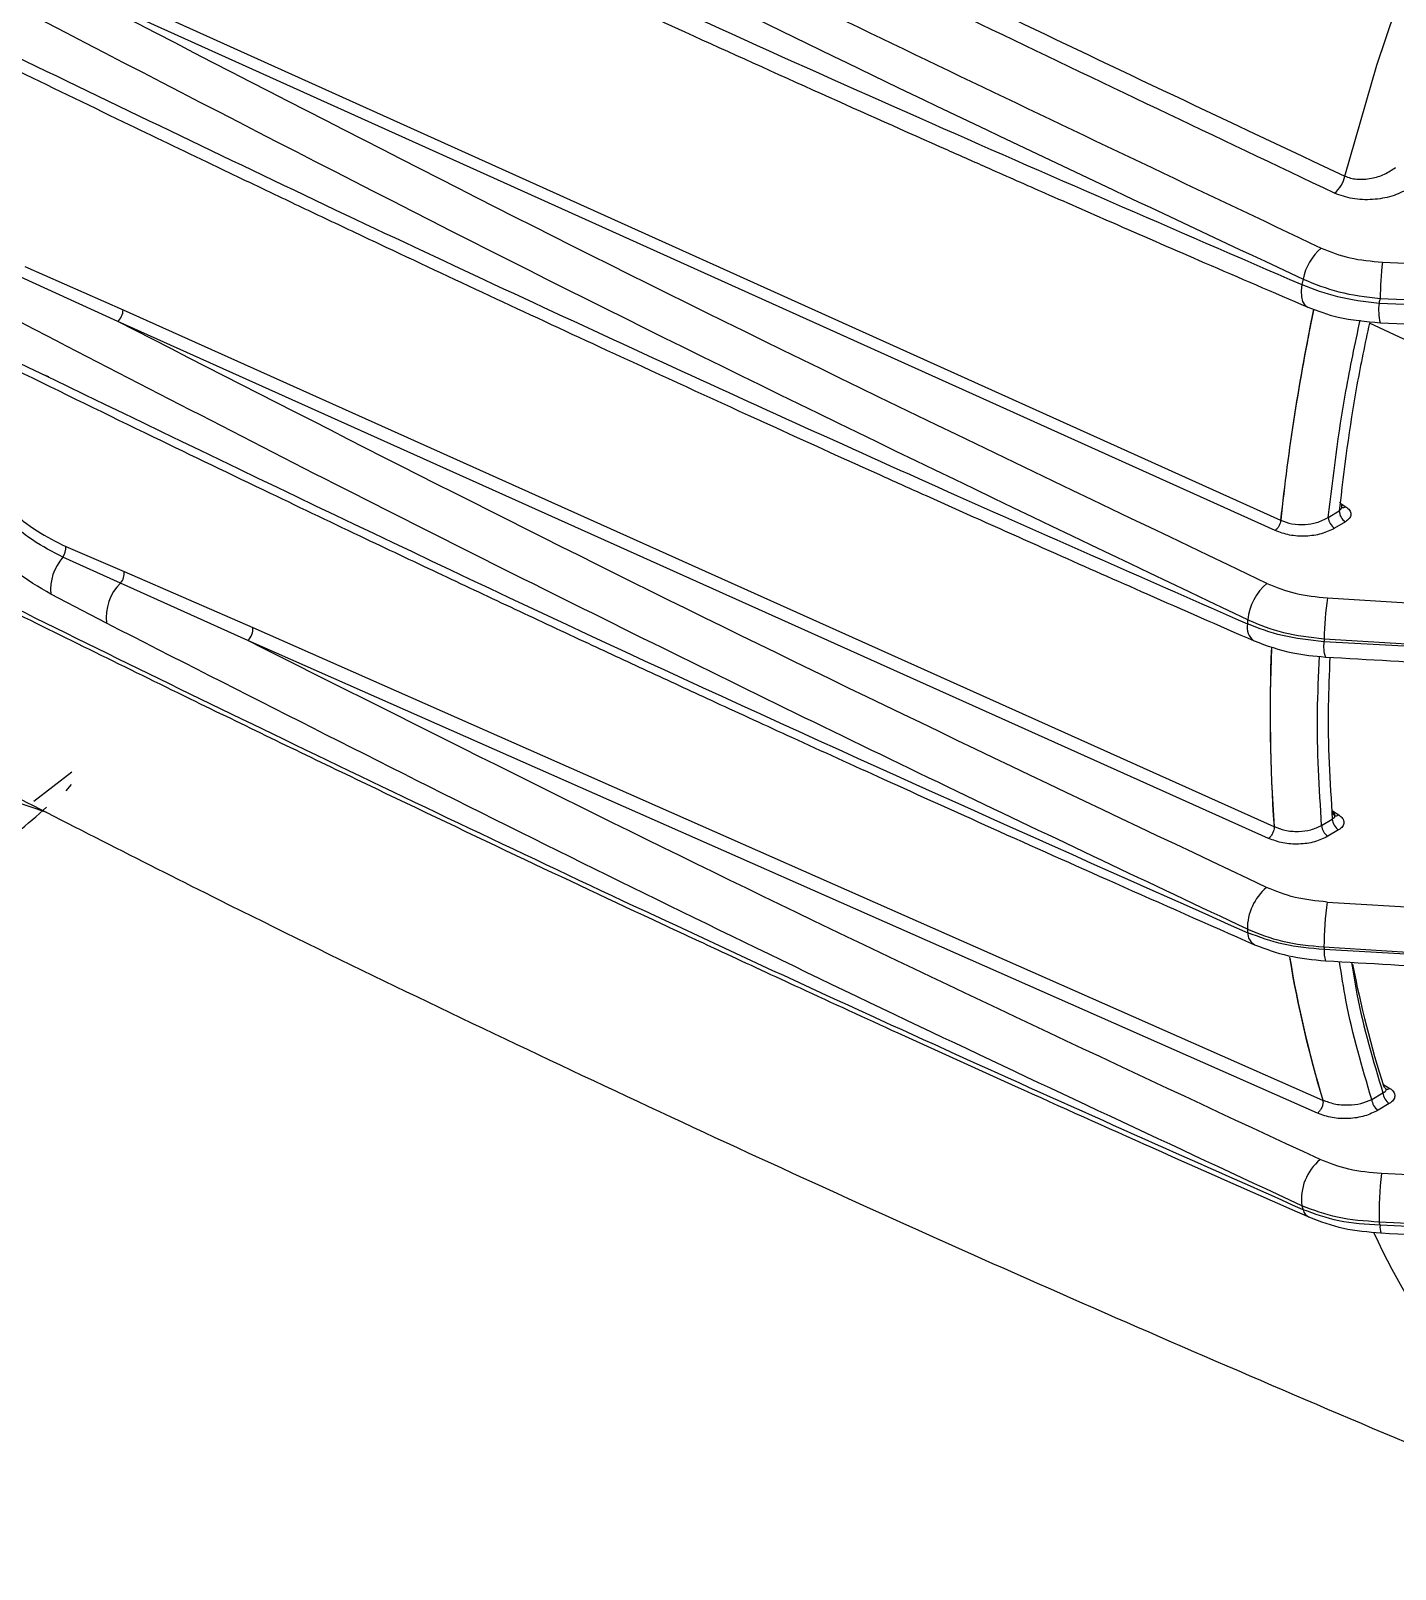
# Model space of a CAD drawing. Extents: x 8 to 113, y 0 to 87.
# Drawn here: x 79.56 to 81.853, y 2.984 to 5.571 of the extents above; entities that cross this region are included whole.
import ezdxf

# ---------------------------------------------------------------- set-up
doc = ezdxf.new("R2010")
doc.units = 0
doc.header["$MEASUREMENT"] = 0
doc.layers.add('OBJECT', color=7, linetype='CONTINUOUS')

msp = doc.modelspace()

# ---------------------------------------------------------------- linework, layer by layer
at = {"layer": 'OBJECT'}
for p, q in [((79.5902, 5.6826), (81.6607, 4.748)), ((81.6518, 4.7307), (79.5812, 5.6653)), ((81.832, 5.1821), (82.8263, 5.1399)), ((79.7061, 5.0823), (79.5433, 5.1569)), ((79.5502, 5.1748), (79.7151, 5.1019)), ((79.7151, 5.1019), (81.6497, 4.2328)), ((81.8262, 5.1132), (82.8209, 5.075)), ((81.828, 5.1207), (82.8231, 5.0815)), ((81.6407, 4.2129), (79.7061, 5.0823)), ((82.8034, 4.615), (81.81, 5.0795)), ((79.5812, 4.993), (79.5863, 4.9909)), ((79.5902, 4.989), (79.583, 4.992)), ((81.741, 4.7527), (81.7592, 4.7636)), ((81.7626, 4.7756), (81.7705, 4.7707)), ((81.763, 4.7703), (81.7638, 4.7708)), ((81.7698, 4.7454), (81.7516, 4.7345)), ((79.7109, 4.6424), (79.6138, 4.6859)), ((79.6188, 4.7039), (79.7169, 4.6618)), ((79.7169, 4.6618), (79.9333, 4.5676)), ((79.9246, 4.5458), (79.7109, 4.6424)), ((79.687, 4.5749), (79.5936, 4.6236)), ((81.7394, 4.6173), (82.7082, 4.5582)), ((79.9333, 4.5676), (81.7315, 3.7729)), ((81.7229, 3.7508), (79.9246, 4.5458)), ((82.7029, 4.4897), (81.7337, 4.5437)), ((81.7341, 4.5485), (82.703, 4.4903)), ((79.6287, 4.3242), (79.5648, 4.2751)), ((79.4516, 4.3025), (79.5863, 4.257)), ((79.6195, 4.2931), (79.6283, 4.3034)), ((81.7297, 4.2347), (81.7477, 4.2455)), ((81.7478, 4.2592), (81.7587, 4.2524)), ((81.6497, 4.2328), (81.6497, 4.2319)), ((81.65, 4.2317), (81.65, 4.2327)), ((81.7583, 4.2273), (81.7403, 4.2165)), ((81.739, 4.1058), (82.7082, 4.0469)), ((81.7337, 4.0303), (82.7029, 3.9706)), ((82.703, 3.97), (81.7341, 4.0259)), ((81.814, 3.7739), (81.8328, 3.7851)), ((81.8328, 3.7997), (81.8445, 3.7925)), ((81.7315, 3.7729), (81.7319, 3.7698)), ((81.7321, 3.7697), (81.7318, 3.7728)), ((81.8434, 3.7669), (81.8246, 3.7557)), ((82.8243, 3.605), (81.8304, 3.6492)), ((82.8209, 3.5214), (81.8262, 3.5676)), ((82.8229, 3.5171), (81.828, 3.5622))]:
    msp.add_line(p, q, dxfattribs=at)
at = {"layer": 'OBJECT', "flags": 128}
for points in [[(81.7689, 5.3267), (81.8226, 5.5132), (81.8854, 5.7002), (81.9569, 5.887), (82.0368, 6.0728), (82.1247, 6.2565), (82.2203, 6.4374), (82.3231, 6.6147), (82.4327, 6.7875), (82.5484, 6.955), (82.6698, 7.1165), (82.7963, 7.2711), (82.9273, 7.4182), (83.0622, 7.5571), (83.2005, 7.6872), (83.3413, 7.8077), (83.4842, 7.9183), (83.6284, 8.0183)], [(81.6964, 5.1444), (81.6952, 5.1336), (81.6957, 5.1239), (81.6978, 5.1158), (81.7016, 5.1098), (81.7066, 5.1062)], [(81.748, 4.2575), (81.7483, 4.2554), (81.749, 4.2537), (81.75, 4.2524), (81.7513, 4.2514), (81.7529, 4.251), (81.7548, 4.251), (81.7567, 4.2515), (81.7587, 4.2524)]]:
    msp.add_lwpolyline(points, dxfattribs=at)
at = {"layer": 'OBJECT'}
for centre, radius, start, end in [((81.7173, 5.3383), 0.0529, 310.4879, 347.4178), ((81.7897, 5.135), 0.0931, 130.5997, 168.5395), ((82.4468, 5.1112), 0.6188, 173.4275, 179.1221), ((85.9063, 4.1585), 4.3238, 166.6967, 166.8202), ((79.6883, 5.1023), 0.0268, 311.6109, 359.1372), ((85.3402, 4.3547), 3.7004, 168.3334, 173.8984), ((85.3111, 4.3592), 3.6708, 168.3367, 173.9205), ((81.9163, 5.1016), 0.0908, 172.6491, 193.7246), ((86.1188, 4.0938), 4.4119, 166.5399, 166.6398), ((81.7827, 4.7651), 0.0235, 183.6817, 236.9096), ((81.7658, 4.7773), 0.00808, 252.0253, 305.3355), ((81.7644, 4.7542), 0.0235, 183.6828, 236.9085), ((79.6748, 4.6317), 0.0815, 138.3373, 185.7076), ((79.5937, 4.7012), 0.0252, 322.8439, 6.2674), ((79.6916, 4.6591), 0.0255, 319.2015, 6.2329), ((79.7689, 4.5839), 0.0824, 134.7607, 186.2275), ((81.6983, 4.5709), 0.0933, 130.4406, 174.1639), ((82.2462, 4.5434), 0.5121, 171.7017, 179.4221), ((85.034, 4.2925), 3.4405, 175.2008, 175.3118), ((79.9075, 4.5653), 0.0259, 311.3114, 5.1185), ((81.6321, 4.5679), 0.0278, 167.9056, 235.2657), ((84.4293, 4.4248), 2.7862, 177.7374, 183.9521), ((84.4007, 4.4242), 2.7574, 177.7424, 183.9838), ((81.7834, 4.5353), 0.0504, 170.4551, 200.1176), ((85.4348, 4.2349), 3.714, 175.1565, 175.2318), ((81.7712, 4.247), 0.0235, 183.683, 236.9102), ((81.6416, 4.2138), 0.0207, 66.1647, 66.8937), ((81.7531, 4.2362), 0.0235, 183.6828, 236.9085), ((81.6961, 4.0607), 0.0912, 130.2231, 180.263), ((82.2478, 4.0319), 0.5141, 171.7316, 180.1766), ((84.1243, 4.2885), 2.5297, 185.1751, 185.3118), ((81.6279, 4.0536), 0.0224, 178.308, 239.903), ((83.5908, 4.3317), 1.9414, 189.4497, 196.7269), ((83.5902, 4.3314), 1.9405, 189.4958, 196.7279), ((84.4857, 4.2843), 2.7638, 185.2739, 185.3654), ((81.7745, 4.0213), 0.0407, 173.4755, 200.6368), ((83.5679, 4.346), 1.8191, 190.9266, 197.626), ((81.8562, 3.7866), 0.0235, 183.6835, 236.9091), ((81.8398, 3.7993), 0.00829, 254.2984, 304.8344), ((81.7276, 3.7631), 0.0106, 66.9236, 68.3294), ((81.8375, 3.7754), 0.0235, 183.6824, 236.9115), ((81.783, 3.6058), 0.0872, 129.7553, 186.9832), ((82.4605, 3.5764), 0.6343, 173.4086, 180.79), ((83.3784, 4.1349), 1.7665, 197.792, 198.0173), ((81.716, 3.5923), 0.0179, 192.0367, 247.0549), ((82.8879, 4.0436), 1.1789, 204.761, 231.4044), ((83.568, 4.1376), 1.8326, 198.121, 198.2994), ((81.8554, 3.5591), 0.0276, 173.6194, 200.9502)]:
    msp.add_arc(centre, radius, start, end, dxfattribs=at)
for points, knots in [([(78.3515, 7.0848), (78.5248, 6.9874), (78.883, 6.7861), (79.4342, 6.489), (80.011, 6.1869), (80.5964, 5.8907), (81.1848, 5.6019), (81.5765, 5.4173), (81.7689, 5.3267)], [0, 0, 0, 0, 0.1582539, 0.327068, 0.4937068, 0.6683778, 0.8371406, 1, 1, 1, 1]), ([(81.7516, 5.298), (81.3546, 5.4869), (80.5599, 5.8651), (79.4262, 6.4486), (78.7029, 6.851), (78.3515, 7.0464)], [0, 0, 0, 0, 0.339225, 0.679039, 1, 1, 1, 1]), ([(78.3515, 6.9367), (78.6789, 6.7548), (79.3862, 6.3618), (80.5119, 5.7837), (81.3236, 5.3983), (81.7292, 5.2056)], [0, 0, 0, 0, 0.301353, 0.650905, 1, 1, 1, 1]), ([(78.3513, 6.8647), (78.5563, 6.7506), (78.9787, 6.5157), (79.636, 6.1672), (80.3194, 5.8176), (81.0073, 5.4783), (81.4712, 5.2603), (81.6985, 5.1535)], [0, 0, 0, 0, 0.190703, 0.392819, 0.598206, 0.803133, 1, 1, 1, 1]), ([(79.687, 6.0555), (79.9184, 5.9458), (80.3691, 5.7323), (81.0396, 5.4289), (81.4816, 5.2374), (81.6964, 5.1444)], [0, 0, 0, 0, 0.351668, 0.685, 1, 1, 1, 1]), ([(79.6976, 6.0188), (79.7577, 5.9901), (79.8655, 5.9384), (80.0094, 5.8704), (80.1218, 5.8175), (80.2154, 5.7738), (80.3918, 5.6917), (80.616, 5.5887), (80.8824, 5.4682), (81.0529, 5.392), (81.1786, 5.3363), (81.2736, 5.2944), (81.3945, 5.2414), (81.5415, 5.1773), (81.6487, 5.1312), (81.7066, 5.1063)], [0, 0, 0, 0, 0.091689, 0.164516, 0.218484, 0.261787, 0.305981, 0.484382, 0.598114, 0.703056, 0.737321, 0.783987, 0.843319, 0.915322, 1, 1, 1, 1]), ([(81.6378, 4.6419), (81.2893, 4.8084), (80.5923, 5.1413), (79.9182, 5.4906), (79.5812, 5.6653)], [0, 0, 0, 0, 0.500069, 1, 1, 1, 1]), ([(81.6055, 4.5804), (81.2549, 4.7479), (80.5488, 5.0853), (79.8662, 5.4395), (79.5226, 5.6178)], [0, 0, 0, 0, 0.49662, 1, 1, 1, 1]), ([(79.5164, 5.537), (79.701, 5.4478), (80.061, 5.2738), (80.5954, 5.0251), (81.1065, 4.7928), (81.442, 4.6453), (81.605, 4.5737)], [0, 0, 0, 0, 0.27038, 0.527173, 0.77038, 1, 1, 1, 1]), ([(79.5279, 5.5091), (79.5904, 5.4787), (79.7024, 5.4242), (79.852, 5.3524), (79.9688, 5.2966), (80.0661, 5.2504), (80.2494, 5.1637), (80.4825, 5.0549), (80.7595, 4.9276), (80.9367, 4.8471), (81.0674, 4.7882), (81.1662, 4.7439), (81.2919, 4.6879), (81.4447, 4.6202), (81.5561, 4.5714), (81.6163, 4.5451)], [0, 0, 0, 0, 0.09169, 0.164516, 0.218483, 0.261785, 0.30598, 0.48438, 0.598112, 0.703053, 0.737319, 0.783987, 0.84332, 0.915323, 1, 1, 1, 1]), ([(81.7689, 5.3267), (81.772, 5.3256), (81.7781, 5.3232), (81.7891, 5.3215), (81.801, 5.3213), (81.817, 5.3233), (81.8362, 5.3293), (81.8481, 5.3373), (81.854, 5.3413)], [0, 0, 0, 0, 0.1169065, 0.238658, 0.3663335, 0.5008519, 0.7502482, 1, 1, 1, 1]), ([(81.8753, 5.3049), (81.8666, 5.3006), (81.849, 5.2919), (81.8157, 5.2864), (81.7808, 5.2874), (81.7614, 5.2945), (81.7516, 5.298)], [0, 0, 0, 0, 0.250172, 0.500067, 0.749913, 1, 1, 1, 1]), ([(81.7292, 5.2056), (81.7448, 5.1995), (81.7761, 5.1871), (81.8134, 5.1837), (81.832, 5.1821)], [0, 0, 0, 0, 0.498504, 1, 1, 1, 1]), ([(81.6985, 5.1535), (81.718, 5.1455), (81.7574, 5.1295), (81.8043, 5.1237), (81.828, 5.1207)], [0, 0, 0, 0, 0.493197, 1, 1, 1, 1]), ([(81.6964, 5.1444), (81.7158, 5.1369), (81.7554, 5.1218), (81.8024, 5.1161), (81.8262, 5.1132)], [0, 0, 0, 0, 0.490951, 1, 1, 1, 1]), ([(81.7066, 5.1063), (81.7231, 5.1001), (81.7606, 5.0861), (81.8039, 5.0822), (81.8281, 5.0801)], [0, 0, 0, 0, 0.443299, 1, 1, 1, 1]), ([(81.605, 4.0603), (81.442, 4.1372), (81.1065, 4.2957), (80.5954, 4.5452), (80.061, 4.8123), (79.701, 4.9991), (79.5164, 5.0949)], [0, 0, 0, 0, 0.22962, 0.472827, 0.72962, 1, 1, 1, 1]), ([(81.6373, 4.1303), (81.3106, 4.2853), (80.6569, 4.5954), (80.0232, 4.9199), (79.7061, 5.0823)], [0, 0, 0, 0, 0.499771, 1, 1, 1, 1]), ([(81.741, 4.7527), (81.7494, 4.823), (81.7624, 4.932), (81.7861, 5.0446), (81.7946, 5.0846)], [0, 0, 0, 0, 0.644548, 1, 1, 1, 1]), ([(81.81, 5.0795), (81.8027, 5.0448), (81.78, 4.9376), (81.7676, 4.8338), (81.7592, 4.7636)], [0, 0, 0, 0, 0.323975, 1, 1, 1, 1]), ([(81.8281, 5.0801), (81.978, 5.0734), (82.3093, 5.0586), (82.6409, 5.0459), (82.8224, 5.0389)], [0, 0, 0, 0, 0.452485, 1, 1, 1, 1]), ([(79.5936, 4.6236), (79.5736, 4.6356), (79.5336, 4.6594), (79.4749, 4.7113), (79.4236, 4.7698), (79.3833, 4.8323), (79.3574, 4.8941), (79.3485, 4.9505), (79.3565, 4.9984), (79.376, 5.0178), (79.3858, 5.0275)], [0, 0, 0, 0, 0.125399, 0.250033, 0.374938, 0.500007, 0.625107, 0.75017, 0.875155, 1, 1, 1, 1]), ([(79.5226, 5.0213), (79.8662, 4.8551), (80.5488, 4.525), (81.2549, 4.2105), (81.6055, 4.0543)], [0, 0, 0, 0, 0.50338, 1, 1, 1, 1]), ([(79.6138, 4.6859), (79.5968, 4.6948), (79.5628, 4.7126), (79.5131, 4.7528), (79.4697, 4.7988), (79.4356, 4.8485), (79.4136, 4.8983), (79.4063, 4.9442), (79.4136, 4.9834), (79.4308, 4.9994), (79.4394, 5.0073)], [0, 0, 0, 0, 0.1259449, 0.2510612, 0.3759101, 0.5005463, 0.6251221, 0.7498254, 0.8747778, 1, 1, 1, 1]), ([(79.4537, 5.0021), (79.4455, 4.9947), (79.429, 4.9798), (79.4219, 4.943), (79.4288, 4.9), (79.4496, 4.8534), (79.4821, 4.8072), (79.5234, 4.7647), (79.5706, 4.7279), (79.6027, 4.7119), (79.6188, 4.7039)], [0, 0, 0, 0, 0.124851, 0.24967, 0.374508, 0.499432, 0.624474, 0.749587, 0.874619, 1, 1, 1, 1]), ([(79.5339, 5.0014), (79.6111, 4.9637), (79.7533, 4.8941), (79.95, 4.7995), (80.1119, 4.7221), (80.2492, 4.6571), (80.3737, 4.5985), (80.4908, 4.5438), (80.6031, 4.4916), (80.7171, 4.4389), (80.8473, 4.3791), (81.002, 4.3086), (81.1829, 4.2269), (81.3905, 4.134), (81.5384, 4.0688), (81.6167, 4.0342)], [0, 0, 0, 0, 0.113555, 0.209388, 0.287504, 0.349517, 0.408662, 0.467872, 0.518677, 0.570329, 0.631749, 0.705423, 0.791353, 0.889543, 1, 1, 1, 1]), ([(78.861, 4.9325), (78.8671, 4.9293), (78.9093, 4.9076), (78.9877, 4.8674), (79.097, 4.8117), (79.2739, 4.722), (79.52, 4.5988), (79.82, 4.4512), (80.1052, 4.3132), (80.3667, 4.1884), (80.572, 4.0919), (80.7316, 4.0176), (80.8636, 3.9564), (81.0279, 3.881), (81.2251, 3.7914), (81.4554, 3.6879), (81.6209, 3.6147), (81.7091, 3.5758)], [0, 0, 0, 0, 0.0066599, 0.0459981, 0.0852811, 0.1251909, 0.2373953, 0.3500302, 0.4455979, 0.5397348, 0.6256005, 0.6605533, 0.7062608, 0.7630511, 0.8309309, 0.9099099, 1, 1, 1, 1]), ([(81.6985, 3.5885), (81.5096, 3.6725), (81.1254, 3.8432), (80.5484, 4.1098), (79.9747, 4.383), (79.4104, 4.6599), (79.0463, 4.8457), (78.864, 4.9387)], [0, 0, 0, 0, 0.194303, 0.395253, 0.602856, 0.80128, 1, 1, 1, 1]), ([(81.7592, 4.7636), (81.7601, 4.7643), (81.7617, 4.7658), (81.7633, 4.7682), (81.7636, 4.7699), (81.7638, 4.7708)], [0, 0, 0, 0, 0.365005, 0.66223, 1, 1, 1, 1]), ([(81.7638, 4.7708), (81.7638, 4.771), (81.7641, 4.7718), (81.7637, 4.7734), (81.7628, 4.776), (81.761, 4.7775), (81.7598, 4.7784)], [0, 0, 0, 0, 0.047233, 0.303289, 0.547406, 1, 1, 1, 1]), ([(81.7705, 4.7707), (81.7729, 4.7688), (81.7777, 4.7651), (81.7795, 4.758), (81.7772, 4.7509), (81.7723, 4.7473), (81.7698, 4.7454)], [0, 0, 0, 0, 0.249985, 0.4998, 0.749159, 1, 1, 1, 1]), ([(81.6609, 4.7479), (81.6607, 4.7464), (81.6601, 4.7432), (81.658, 4.7381), (81.655, 4.7336), (81.6528, 4.7317), (81.6518, 4.7307)], [0, 0, 0, 0, 0.241915, 0.500004, 0.758081, 1, 1, 1, 1]), ([(81.6609, 4.7479), (81.667, 4.7457), (81.6795, 4.741), (81.7012, 4.7401), (81.7231, 4.7435), (81.7347, 4.7494), (81.741, 4.7527)], [0, 0, 0, 0, 0.244677, 0.500062, 0.724507, 1, 1, 1, 1]), ([(81.7516, 4.7345), (81.7445, 4.7311), (81.7302, 4.7242), (81.703, 4.7204), (81.6751, 4.722), (81.6595, 4.7278), (81.6518, 4.7307)], [0, 0, 0, 0, 0.250112, 0.500126, 0.75008, 1, 1, 1, 1]), ([(81.6378, 4.6419), (81.6532, 4.6356), (81.6842, 4.6231), (81.721, 4.6192), (81.7394, 4.6173)], [0, 0, 0, 0, 0.498431, 1, 1, 1, 1]), ([(81.6055, 4.5804), (81.625, 4.5725), (81.6641, 4.5566), (81.7106, 4.5512), (81.7341, 4.5485)], [0, 0, 0, 0, 0.496594, 1, 1, 1, 1]), ([(81.6964, 3.5952), (81.4816, 3.6953), (81.0396, 3.9013), (80.3691, 4.2276), (79.9184, 4.4571), (79.687, 4.5749)], [0, 0, 0, 0, 0.315, 0.648332, 1, 1, 1, 1]), ([(81.7337, 4.5437), (81.7098, 4.5463), (81.6633, 4.5514), (81.6241, 4.5664), (81.605, 4.5737)], [0, 0, 0, 0, 0.511471, 1, 1, 1, 1]), ([(81.7272, 3.6728), (81.423, 3.8147), (80.8132, 4.0991), (80.2213, 4.3967), (79.9246, 4.5458)], [0, 0, 0, 0, 0.498752, 1, 1, 1, 1]), ([(81.6163, 4.5451), (81.6374, 4.5373), (81.6746, 4.5236), (81.7175, 4.5197), (81.736, 4.518)], [0, 0, 0, 0, 0.5663872, 1, 1, 1, 1]), ([(81.7297, 4.2347), (81.7259, 4.2973), (81.7202, 4.3896), (81.7247, 4.4877), (81.7261, 4.5192)], [0, 0, 0, 0, 0.678587, 1, 1, 1, 1]), ([(81.736, 4.518), (81.8822, 4.5096), (82.2053, 4.4912), (82.5284, 4.473), (82.7053, 4.463)], [0, 0, 0, 0, 0.452487, 1, 1, 1, 1]), ([(81.7437, 4.5175), (81.7425, 4.4901), (81.7383, 4.3962), (81.7438, 4.3079), (81.7477, 4.2455)], [0, 0, 0, 0, 0.292474, 1, 1, 1, 1]), ([(79.5062, 4.2977), (79.6295, 4.2345), (79.9481, 4.0716), (80.4677, 3.8216), (81.0635, 3.5463), (81.6639, 3.2842), (82.1083, 3.0968), (82.3537, 3.0006), (82.3965, 2.9838)], [0, 0, 0, 0, 0.130616, 0.337271, 0.543813, 0.750208, 0.956422, 1, 1, 1, 1]), ([(79.3411, 4.0866), (79.391, 4.1171), (79.4783, 4.1705), (79.5541, 4.237), (79.5866, 4.2655)], [0, 0, 0, 0, 0.571562, 1, 1, 1, 1]), ([(81.7477, 4.2455), (81.7485, 4.2459), (81.7499, 4.2468), (81.7516, 4.2487), (81.7525, 4.2513), (81.7515, 4.2547), (81.7491, 4.2565), (81.748, 4.2575)], [0, 0, 0, 0, 0.1426625, 0.2738495, 0.5009936, 0.7531375, 1, 1, 1, 1]), ([(81.7587, 4.2524), (81.7611, 4.2506), (81.7659, 4.2469), (81.7678, 4.2398), (81.7656, 4.2328), (81.7608, 4.2291), (81.7583, 4.2273)], [0, 0, 0, 0, 0.250031, 0.499862, 0.749221, 1, 1, 1, 1]), ([(81.65, 4.2317), (81.6498, 4.2301), (81.6496, 4.2276), (81.6484, 4.224), (81.6472, 4.2212), (81.6457, 4.2185), (81.6436, 4.2155), (81.6419, 4.2139), (81.6407, 4.2129)], [0, 0, 0, 0, 0.242736, 0.372413, 0.504175, 0.635328, 0.76326, 1, 1, 1, 1]), ([(81.65, 4.2327), (81.6558, 4.2304), (81.6682, 4.2257), (81.6905, 4.224), (81.7126, 4.2267), (81.724, 4.232), (81.7297, 4.2347)], [0, 0, 0, 0, 0.237323, 0.500072, 0.750005, 1, 1, 1, 1]), ([(81.7403, 4.2165), (81.7332, 4.2131), (81.719, 4.2062), (81.6917, 4.2025), (81.664, 4.2042), (81.6485, 4.21), (81.6407, 4.2129)], [0, 0, 0, 0, 0.250088, 0.50011, 0.750076, 1, 1, 1, 1]), ([(81.739, 4.1058), (81.7205, 4.1078), (81.6837, 4.1116), (81.6527, 4.1241), (81.6373, 4.1303)], [0, 0, 0, 0, 0.501586, 1, 1, 1, 1]), ([(81.605, 4.0603), (81.6241, 4.0527), (81.6633, 4.0371), (81.7098, 4.0326), (81.7337, 4.0303)], [0, 0, 0, 0, 0.488529, 1, 1, 1, 1]), ([(81.7341, 4.0259), (81.7106, 4.028), (81.6641, 4.0322), (81.625, 4.047), (81.6055, 4.0543)], [0, 0, 0, 0, 0.503406, 1, 1, 1, 1]), ([(81.6167, 4.0342), (81.6353, 4.0272), (81.6721, 4.0133), (81.7151, 4.0091), (81.7364, 4.007)], [0, 0, 0, 0, 0.5043107, 1, 1, 1, 1]), ([(81.7364, 4.007), (81.8825, 3.9986), (82.2055, 3.9801), (82.5284, 3.9619), (82.7053, 3.9518)], [0, 0, 0, 0, 0.452469, 1, 1, 1, 1]), ([(81.814, 3.7739), (81.7979, 3.828), (81.7758, 3.902), (81.7632, 3.9838), (81.7598, 4.0056)], [0, 0, 0, 0, 0.732576, 1, 1, 1, 1]), ([(81.7801, 4.0045), (81.7829, 3.9866), (81.7952, 3.909), (81.8164, 3.839), (81.8328, 3.7851)], [0, 0, 0, 0, 0.230598, 1, 1, 1, 1]), ([(81.8328, 3.7851), (81.8343, 3.7857), (81.837, 3.7868), (81.8377, 3.7885), (81.838, 3.7893)], [0, 0, 0, 0, 0.579359, 1, 1, 1, 1]), ([(81.838, 3.7893), (81.8381, 3.7898), (81.8382, 3.7908), (81.8374, 3.7923), (81.8362, 3.7938), (81.8349, 3.7947), (81.8342, 3.7951)], [0, 0, 0, 0, 0.269144, 0.52379, 0.766448, 1, 1, 1, 1]), ([(81.8445, 3.7925), (81.8458, 3.7916), (81.8484, 3.7898), (81.8519, 3.7855), (81.8535, 3.7796), (81.8509, 3.7725), (81.8459, 3.7688), (81.8434, 3.7669)], [0, 0, 0, 0, 0.12539, 0.250871, 0.500279, 0.749234, 1, 1, 1, 1]), ([(81.7321, 3.7697), (81.7319, 3.768), (81.7317, 3.7654), (81.7305, 3.7617), (81.7289, 3.758), (81.7263, 3.7539), (81.724, 3.7518), (81.7229, 3.7508)], [0, 0, 0, 0, 0.251224, 0.383336, 0.515964, 0.770806, 1, 1, 1, 1]), ([(81.8246, 3.7557), (81.8174, 3.7522), (81.803, 3.7451), (81.7754, 3.7409), (81.7469, 3.7421), (81.7309, 3.7479), (81.7229, 3.7508)], [0, 0, 0, 0, 0.250139, 0.500157, 0.750082, 1, 1, 1, 1]), ([(81.7318, 3.7728), (81.738, 3.7705), (81.7509, 3.7656), (81.7741, 3.7639), (81.7966, 3.7664), (81.8082, 3.7714), (81.814, 3.7739)], [0, 0, 0, 0, 0.239397, 0.499824, 0.74984, 1, 1, 1, 1]), ([(81.8304, 3.6492), (81.8117, 3.6509), (81.7744, 3.6543), (81.7429, 3.6667), (81.7272, 3.6728)], [0, 0, 0, 0, 0.501563, 1, 1, 1, 1]), ([(81.8262, 3.5676), (81.8024, 3.5693), (81.7554, 3.5725), (81.7158, 3.5877), (81.6964, 3.5952)], [0, 0, 0, 0, 0.509049, 1, 1, 1, 1]), ([(81.828, 3.5622), (81.8043, 3.5638), (81.7574, 3.5668), (81.718, 3.5814), (81.6985, 3.5885)], [0, 0, 0, 0, 0.5068029, 1, 1, 1, 1]), ([(81.7081, 3.5762), (81.727, 3.5691), (81.7645, 3.555), (81.8081, 3.5512), (81.8297, 3.5493)], [0, 0, 0, 0, 0.505073, 1, 1, 1, 1]), ([(81.8296, 3.5493), (81.9804, 3.5423), (82.3139, 3.5268), (82.6476, 3.5134), (82.8303, 3.506)], [0, 0, 0, 0, 0.452447, 1, 1, 1, 1])]:
    msp.add_open_spline(points, degree=3, knots=knots, dxfattribs=at)

doc.saveas('drawing.dxf')
